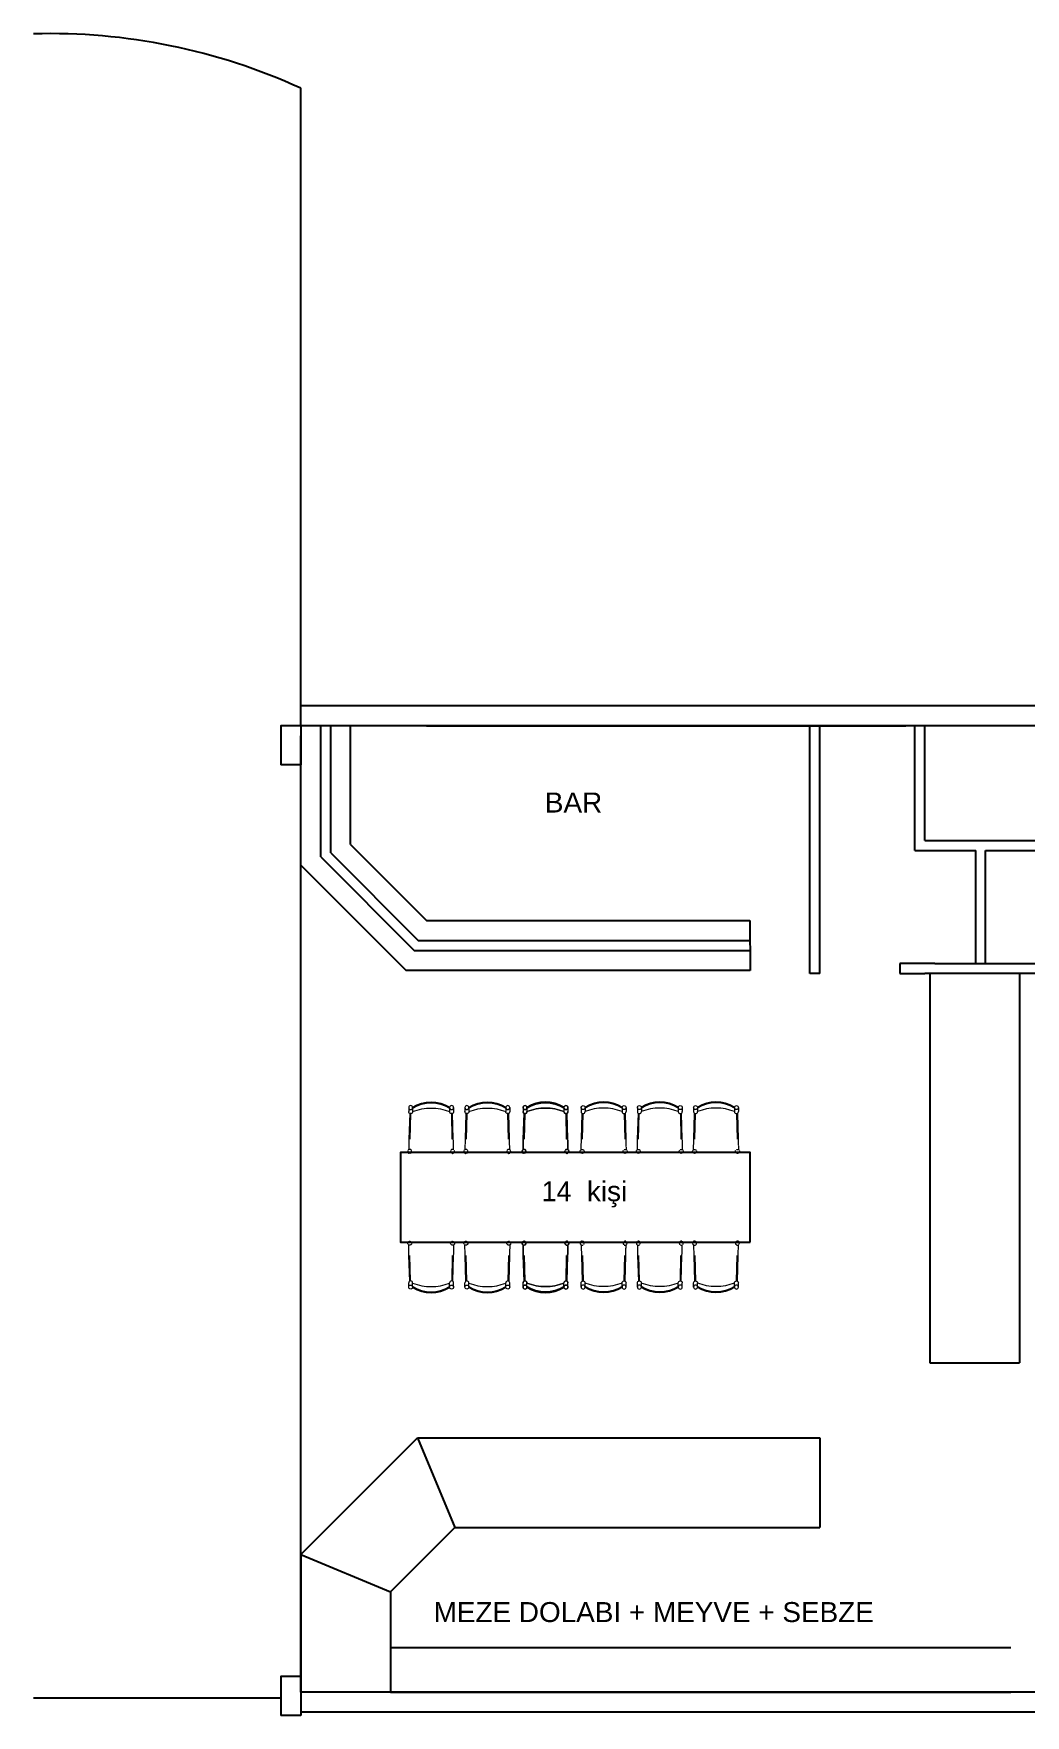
# Model space of a CAD drawing. Header units: millimetres. Extents: x 0 to 45949, y -31098 to 10954.
# Drawn here: x 34941 to 35935, y -7607 to -5923 of the extents above; entities that cross this region are included whole.
import ezdxf

# ---------------------------------------------------------------- set-up
doc = ezdxf.new("R2010")
doc.units = ezdxf.units.MM
doc.linetypes.add('HIDDEN2', pattern=[0.1875, 0.125, -0.0625])
doc.layers.add('14.022_CEKIRDEKLER_SAFTLAR_+56.00$0$YPM_NTS_YZ_SAFT', color=252, linetype='Continuous')
doc.layers.add('yazı', color=21, linetype='Continuous')
doc.layers.add('TEFRIS', color=9, linetype='Continuous', lineweight=0)
doc.styles.add('14.022_CEKIRDEKLER_SAFTLAR_+56.00$0$Standard', font='arial.ttf')
doc.styles.get("Standard").update_dxf_attribs({"font": 'arial.ttf'})

# ---------------------------------------------------------------- blocks, each defined once
blk = doc.blocks.new('HSAN')
at = {"layer": 'TEFRIS'}
for p, q in [((-22.5, 44.9), (-22.5, 40.8)), ((-22.2, 13.2), (-21.5, 39)), ((-21.2, 13.2), (-20.6, 38.8)), ((-18.5, 44.9), (-18.5, 40.8)), ((18.5, 44.9), (18.5, 40.8)), ((20.6, 38.8), (21.2, 13.2)), ((21.5, 39), (22.2, 13.2)), ((22.5, 44.9), (22.5, 40.8))]:
    blk.add_line(p, q, dxfattribs=at)
at = {"layer": 'TEFRIS', "linetype": 'HIDDEN2'}
for p, q in [((-22.5, 2.8), (-22.2, 13.2)), ((19.8, 0), (-19.8, 0)), ((22.2, 13.2), (22.5, 2.8))]:
    blk.add_line(p, q, dxfattribs=at)
at = {"layer": 'TEFRIS'}
for centre in [(-20.5, 44.9), (20.5, 44.9)]:
    blk.add_circle(centre, 2, dxfattribs=at)
at = {"layer": 'TEFRIS', "linetype": 'HIDDEN2'}
for centre in [(-21.5, 1), (21.5, 1)]:
    blk.add_circle(centre, 2, dxfattribs=at)
at = {"layer": 'TEFRIS'}
for centre, radius, start, end in [((0, 15.6), 35.1, 58.0749, 121.9251), ((-20.5, 40.8), 2, 180, 0), ((0, 15.6), 34.1, 57.173, 122.827), ((0, -5.7), 50.1, 68.3187, 111.6813), ((20.5, 40.8), 2, 180, 0)]:
    blk.add_arc(centre, radius, start, end, dxfattribs=at)

msp = doc.modelspace()

# ---------------------------------------------------------------- linework, layer by layer
for p, q in [((36033.84, -6595.803), (35208.84, -6595.803)), ((35208.84, -6615.803), (35208.84, -6654.803)), ((36033.84, -6615.803), (35208.84, -6615.803)), ((35228.84, -6747.152), (35228.84, -6615.803)), ((35238.84, -6743.01), (35238.84, -6615.803)), ((35258.84, -6734.725), (35258.84, -6615.803)), ((35334.84, -6615.803), (35814.84, -6615.803)), ((35718.857, -6863.803), (35718.857, -6615.803)), ((35728.857, -6780.803), (35728.857, -6615.803)), ((35728.857, -6863.803), (35728.857, -6617.118)), ((35823.857, -6740.803), (35823.857, -6615.803)), ((35833.857, -6730.803), (35833.857, -6615.803)), ((35208.84, -6755.436), (35208.84, -6625.72)), ((35208.84, -6654.803), (35188.84, -6654.803)), ((35258.84, -6734.725), (35334.834, -6810.72)), ((35833.857, -6730.803), (36094.84, -6730.803)), ((35228.84, -6747.152), (35322.408, -6840.72)), ((35238.84, -6743.01), (35326.55, -6830.72)), ((35823.857, -6740.803), (35884.84, -6740.803)), ((35884.84, -6853.803), (35884.84, -6740.803)), ((35894.84, -6740.803), (36094.84, -6740.803)), ((35894.84, -6853.803), (35894.84, -6740.803)), ((35208.84, -6755.436), (35314.124, -6860.72)), ((35334.834, -6810.72), (35658.711, -6810.72)), ((35658.711, -6810.72), (35658.876, -6860.769)), ((35326.55, -6830.72), (35658.777, -6830.72)), ((35322.408, -6840.72), (35658.81, -6840.72)), ((35843.857, -6853.803), (35808.857, -6853.803)), ((35808.857, -6853.803), (35808.857, -6863.803)), ((35843.857, -6853.803), (36043.84, -6853.803)), ((35314.124, -6860.72), (35658.876, -6860.72)), ((35728.857, -6863.803), (35718.857, -6863.803)), ((35808.857, -6863.803), (35833.857, -6863.803)), ((36104.84, -6863.803), (35833.857, -6863.803)), ((35838.857, -6863.803), (35838.857, -7253.803)), ((35928.857, -6863.803), (35928.857, -7253.803)), ((35838.857, -7253.803), (35928.857, -7253.803)), ((35208.84, -7445.803), (35325.839, -7328.804)), ((35325.839, -7328.804), (35728.857, -7328.804)), ((35325.839, -7328.804), (35363.119, -7418.804)), ((35728.857, -7328.804), (35728.857, -7418.804)), ((35298.84, -7483.083), (35363.119, -7418.804)), ((35363.119, -7418.804), (35728.857, -7418.804)), ((35208.84, -7445.803), (35208.84, -7583.803)), ((35208.84, -7445.803), (35298.84, -7483.083)), ((35298.84, -7483.083), (35298.84, -7583.803)), ((35298.84, -7538.803), (35920.097, -7538.803)), ((36033.84, -7583.803), (35208.84, -7583.803)), ((35298.84, -7583.803), (35920.097, -7583.803)), ((35208.84, -7606.886), (35188.84, -7606.886)), ((36033.84, -7603.803), (35208.84, -7603.803))]:
    msp.add_line(p, q)
at = {"color": 251, "true_color": 0x636466}
msp.add_line((35208.84, -7583.803), (35208.84, -6654.803), dxfattribs=at)
for points in [[(35208.84, -6615.72), (35208.84, -5977.303)], [(35208.84, -6615.72), (35188.84, -6615.72), (35188.84, -6654.803)], [(35208.84, -7583.803), (35208.84, -7567.803), (35188.84, -7567.803)], [(35188.84, -7567.803), (35188.84, -7583.803)], [(35208.84, -7567.803), (35188.84, -7567.803), (35188.84, -7606.886)], [(35208.84, -7583.803), (35208.84, -7606.886)]]:
    msp.add_lwpolyline(points)
msp.add_lwpolyline([(35658.876, -7133.041), (35658.876, -7043.041), (35308.876, -7043.041), (35308.876, -7133.041)], close=True)
msp.add_lwpolyline([(34941.34, -7589.277), (35188.84, -7589.277)], dxfattribs=at)
msp.add_arc((34958.011, -6525.285), 602.66, 65.404912, 91.585176)

# ---------------------------------------------------------------- block references
at = {"layer": 'TEFRIS', "xscale": -1}
for p in [(35339.458, -7043.041), (35395.729, -7043.041), (35453.968, -7043.041)]:
    msp.add_blockref('HSAN', p, dxfattribs=at)
at = {"layer": 'TEFRIS'}
for p in [(35453.968, -7043.041), (35512.207, -7043.041), (35568.479, -7043.041), (35624.75, -7043.041)]:
    msp.add_blockref('HSAN', p, dxfattribs=at)
at = {"layer": 'TEFRIS', "rotation": 180}
for p in [(35339.458, -7133.041), (35395.729, -7133.041), (35453.968, -7133.041)]:
    msp.add_blockref('HSAN', p, dxfattribs=at)
at = {"layer": 'TEFRIS', "xscale": -1, "rotation": 180}
for p in [(35453.968, -7133.041), (35512.207, -7133.041), (35568.479, -7133.041), (35624.75, -7133.041)]:
    msp.add_blockref('HSAN', p, dxfattribs=at)

# ---------------------------------------------------------------- texts
at = {"layer": '14.022_CEKIRDEKLER_SAFTLAR_+56.00$0$YPM_NTS_YZ_SAFT', "char_height": 20, "attachment_point": 1, "style": '14.022_CEKIRDEKLER_SAFTLAR_+56.00$0$Standard'}
for s, width, insert in [('{\\fArial|b0|i0|c162|p34;BAR}', 292.01327, (35453.364, -6682.678)), ('{\\fArial|b0|i0|c162|p34;MEZE DOLABI + MEYVE + SEBZE}', 529.79498, (35341.921, -7493.434))]:
    msp.add_mtext_dynamic_manual_height_columns(s, width=width, gutter_width=12.5, heights=[0], dxfattribs=dict(at, insert=insert))
at = {"layer": 'yazı', "insert": (35450.198, -7071.948), "char_height": 20, "attachment_point": 1}
msp.add_mtext_dynamic_manual_height_columns('{\\fNarkisim|b0|i0|c0|p34;14}  {\\fArial|b0|i0|c162|p34;kişi}', width=143.8943, gutter_width=12.5, heights=[0], dxfattribs=at)

doc.saveas('drawing.dxf')
